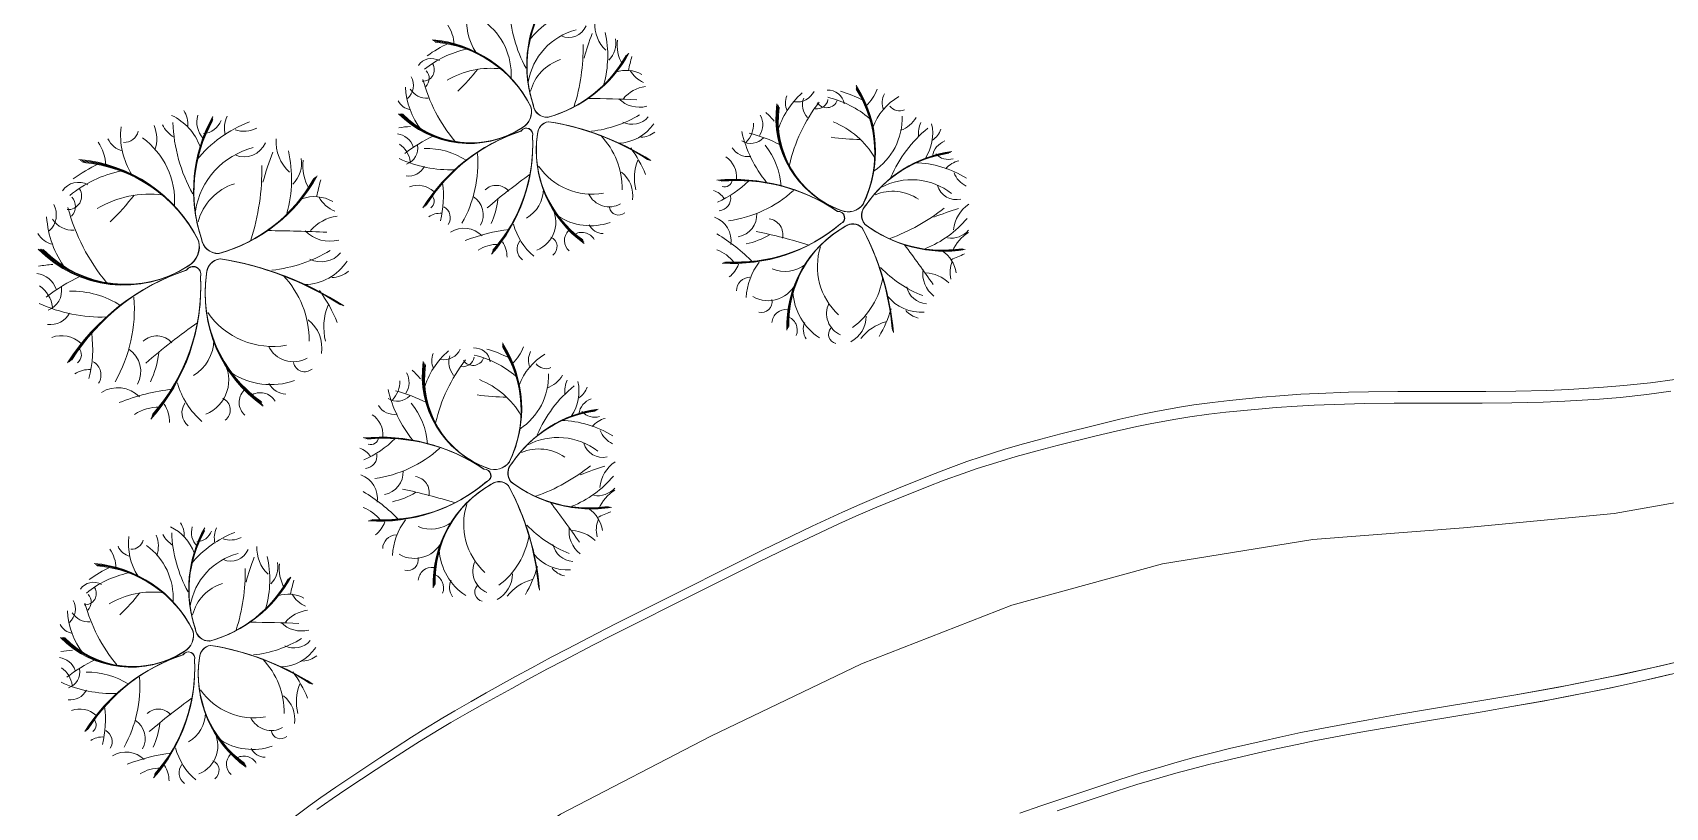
# Model space of a CAD drawing. Header units: metres. Extents: x -1097 to 1588, y -673 to 884.
# Drawn here: x 1085 to 1150, y 592.8 to 623.7 of the extents above; entities that cross this region are included whole.
import ezdxf

# ---------------------------------------------------------------- set-up
doc = ezdxf.new("R2010")
doc.units = ezdxf.units.M
for name, color, linetype, lineweight, plot in [('CRECIDA_Q2', 150, 'Continuous', 0, False), ('TERRENO', 188, 'Continuous', 0, False), ('TEXTO', 7, 'Continuous', 0, False), ('VEGETACION', 85, 'Continuous', 0, False), ('VISTA LEJOS', 7, 'Continuous', 0, False)]:
    doc.layers.add(name, color=color, linetype=linetype, lineweight=lineweight, plot=plot)

msp = doc.modelspace()

# ---------------------------------------------------------------- linework, layer by layer
at = {"layer": 'CRECIDA_Q2'}
msp.add_lwpolyline([(1082, 557.604), (1088, 567.476), (1094, 574.509), (1100, 588.346), (1106, 592.547), (1112, 595.648), (1118, 598.535), (1124, 600.874), (1130, 602.531), (1136, 603.491), (1142, 603.964), (1148, 604.531), (1154, 605.6), (1160, 607.052), (1166, 608.657), (1172, 610.377), (1178, 612.228), (1184, 614.133), (1190, 616.092), (1196, 618.078), (1202, 619.078), (1208, 620.077), (1214, 621.079)], dxfattribs=at)
at = {"layer": 'TERRENO'}
msp.add_lwpolyline([(1096.296, 592.73), (1096.901, 593.148), (1097.491, 593.546), (1098.658, 594.324), (1099.262, 594.722), (1099.91, 595.14), (1100.386, 595.437), (1101.163, 595.913), (1101.638, 596.196), (1102.286, 596.57), (1102.891, 596.911), (1104.058, 597.559), (1104.706, 597.914), (1105.483, 598.332), (1106.131, 598.673), (1107.298, 599.278), (1108.075, 599.676), (1109.242, 600.266), (1110.408, 600.852), (1112.741, 602.018), (1113.912, 602.599), (1115.093, 603.175), (1115.89, 603.554), (1117.099, 604.116), (1117.781, 604.423), (1118.616, 604.783), (1119.327, 605.076), (1120.623, 605.594), (1121.304, 605.858), (1122.053, 606.132), (1122.62, 606.324), (1123.57, 606.626), (1124.165, 606.804), (1125, 607.034), (1125.797, 607.241), (1127.352, 607.63), (1128.149, 607.822), (1128.984, 608.009), (1129.58, 608.129), (1130.53, 608.302), (1131.096, 608.393), (1131.845, 608.494), (1132.527, 608.571), (1133.823, 608.7), (1134.533, 608.763), (1135.369, 608.82), (1136.05, 608.854), (1137.26, 608.897), (1138.057, 608.916), (1139.237, 608.931), (1140.409, 608.935), (1142.741, 608.935), (1143.932, 608.945), (1145.17, 608.974), (1146.044, 609.012), (1147.426, 609.099), (1148.242, 609.166), (1149.308, 609.281), (1150.268, 609.406)], dxfattribs=at)
at = {"layer": 'TEXTO', "color": 141}
msp.add_lwpolyline([(1152.082, 598.551), (1149.663, 597.975), (1147.887, 597.583), (1145.583, 597.127), (1143.932, 596.833), (1142.741, 596.629), (1140.409, 596.241), (1139.237, 596.042), (1138.057, 595.836), (1137.26, 595.69), (1136.05, 595.46), (1135.369, 595.324), (1134.533, 595.146), (1133.823, 594.986), (1132.527, 594.684), (1131.845, 594.519), (1131.096, 594.327), (1130.53, 594.172), (1129.58, 593.898), (1128.984, 593.719), (1128.149, 593.455), (1127.352, 593.194), (1125.797, 592.676)], dxfattribs=at)
at = {"layer": 'VEGETACION'}
for centre, radius, start, end in [((1109.639, 622.418), 4.98, 150.73311, -161.41674), ((1104.734, 624.233), 2.478, 173.7036, -148.3047), ((1109.148, 624.822), 5.171, -178.1326, -150.76857), ((1109.593, 622.396), 4.93, 150.73311, -161.41674), ((1109.547, 622.373), 4.88, 150.73311, -161.41674), ((1109.5, 622.351), 4.83, 150.73311, -161.41674), ((1107.965, 620.809), 4.128, 110.7626, 140.84876), ((1100.226, 623.156), 1.544, 3.18972, 33.36372), ((1101.448, 622.058), 2.589, -3.53939, 53.77897), ((1107.264, 621.326), 2.577, 104.3022, 170.90645), ((1106.326, 624.282), 0.762, -113.01602, -23.05877), ((1118.417, 619.496), 11.909, 159.4444, 164.44798), ((1108.773, 624.03), 1.399, 176.66021, -133.08715), ((1103.656, 622.792), 4.231, -15.51345, 12.5466), ((1103.062, 619.204), 3.928, 101.82288, 129.17644), ((1103.888, 618.399), 5.429, 115.83998, 126.04734), ((1100.483, 618.604), 4.844, 26.48796, 85.26143), ((1100.528, 618.62), 4.795, 26.48796, 85.26143), ((1100.574, 618.636), 4.747, 26.48796, 85.26143), ((1100.619, 618.651), 4.698, 26.48796, 85.26143), ((1104.109, 625.376), 5.228, -74.6311, -28.75793), ((1104.1, 625.428), 5.281, -74.6311, -28.75793), ((1099.073, 623.124), 7.836, -17.46106, 0.7999), ((1107.279, 623.292), 0.937, -45.97043, 10.82679), ((1109.777, 623.227), 1.516, 172.95216, -149.54206), ((1100.867, 622.039), 0.64, 60.48956, 145.85419), ((1100.521, 622.23), 0.453, -93.33701, 31.2781), ((1103.215, 618.908), 3.382, 82.68248, 120.78713), ((1095.342, 628.04), 9.361, -45.38062, -38.1227), ((1106.557, 620.912), 1.809, 107.81898, 165.05072), ((1104.127, 625.271), 5.122, -74.6311, -28.75793), ((1104.118, 625.323), 5.175, -74.6311, -28.75793), ((1108.635, 620.957), 1.25, 60.47929, 109.63062), ((1117.429, 620.338), 8.915, 164.22987, 167.915), ((1099.414, 621.611), 0.725, -47.07267, 28.04072), ((1106.795, 623.52), 6.494, -165.07502, -140.40397), ((1100.305, 621.887), 0.464, -44.35928, 41.39243), ((1109.611, 620.109), 1.474, 98.74651, 138.35503), ((1109.73, 622.724), 1.079, -151.08004, -112.5106), ((1113.715, 618.993), 4.844, -26.02258, 32.7509), ((1113.755, 618.966), 4.795, -26.02258, 32.7509), ((1100.152, 621.332), 0.707, -150.91313, -100.79183), ((1102.992, 621.73), 3.177, -176.55209, -143.32478), ((1100.672, 621.877), 0.776, -147.62855, -86.12687), ((1106.717, 570.194), 50.894, 87.37064, 89.56824), ((1109.147, 621.872), 1.136, -135.59869, -75.04524), ((1117.722, 618.905), 3.177, 130.93738, 164.16468), ((1115.678, 620.915), 0.707, 156.57633, -153.30237), ((1121.457, 616.976), 6.494, 142.41444, 167.08549), ((1115.45, 621.671), 0.725, -99.58321, -24.46981), ((1116.427, 620.835), 0.776, 159.86091, -138.63741), ((1116.212, 621.132), 0.464, -96.86982, -11.11811), ((1116.615, 621.17), 0.453, -145.84754, -21.23243), ((1116.674, 620.778), 0.64, 7.97902, 93.34365), ((1115.76, 617.311), 3.928, 49.31234, 76.6659), ((1115.625, 616.166), 5.429, 63.32945, 73.5368), ((1113.795, 618.94), 4.747, -26.02258, 32.7509), ((1113.835, 618.913), 4.698, -26.02258, 32.7509), ((1117.17, 621.967), 1.544, -49.32082, -19.14681), ((1120.768, 619.045), 2.478, 121.19306, 159.18477), ((1119.519, 620.931), 0.693, 150.66785, -155.29869), ((1089.583, 618.437), 2.176, 19.37992, 65.0277), ((1090.111, 620.042), 1.04, -4.3751, 32.8068), ((1097.403, 617.426), 6.027, 150.73311, -161.41674), ((1097.347, 617.399), 5.967, 150.73311, -161.41674), ((1097.291, 617.372), 5.906, 150.73311, -161.41674), ((1092.437, 620.138), 0.93, 162.63409, -136.29004), ((1093.815, 619.882), 1.206, 155.92672, -168.10886), ((1102.353, 623.199), 3.908, -135.89857, -57.11055), ((1102.379, 623.169), 3.869, -135.89857, -57.11055), ((1102.406, 623.138), 3.83, -135.89857, -57.11055), ((1102.433, 623.108), 3.791, -135.89857, -57.11055), ((1104.096, 620.564), 0.75, -59.63164, 15.52669), ((1104.105, 620.56), 0.742, -59.63164, 15.52669), ((1104.115, 620.556), 0.735, -59.63164, 15.52669), ((1104.124, 620.552), 0.727, -59.63164, 15.52669), ((1105.477, 620.899), 0.563, -173.07958, -87.77066), ((1105.473, 620.892), 0.557, -173.07958, -87.77066), ((1105.468, 620.884), 0.551, -173.07958, -87.77066), ((1105.464, 620.877), 0.546, -173.07958, -87.77066), ((1106.731, 624.442), 4.686, -83.77089, -58.78549), ((1108.855, 620.922), 0.864, -115.4216, -41.36819), ((1113.301, 620.037), 0.769, -33.61644, 30.14982), ((1110.76, 616.889), 5.002, 41.23654, 46.66799), ((1118.498, 620.305), 3.908, 171.59089, -109.62109), ((1118.491, 620.266), 3.869, 171.59089, -109.62109), ((1118.483, 620.226), 3.83, 171.59089, -109.62109), ((1118.475, 620.187), 3.791, 171.59089, -109.62109), ((1117.042, 620.328), 2.589, -56.04993, 1.26843), ((1119.518, 621.067), 0.479, -144.07782, -65.76845), ((1119.194, 620.898), 1.142, -71.22381, -29.75584), ((1091.467, 619.622), 3, 173.7036, -148.3047), ((1088.605, 619.911), 0.58, -91.56728, -13.25791), ((1088.529, 619.476), 1.382, -18.71327, 22.75469), ((1091.328, 620.676), 1.353, -152.03002, -122.6218), ((1096.809, 620.336), 6.258, -178.1326, -150.76857), ((1097.236, 617.345), 5.846, 150.73311, -161.41674), ((1095.377, 615.479), 4.996, 110.7626, 140.84876), ((1091.711, 620.493), 0.81, -85.90734, -20.27661), ((1093.374, 620.906), 1.128, -107.81362, -62.31121), ((1099.402, 618.911), 0.769, 18.89409, 82.66036), ((1100.354, 614.979), 5.002, 93.74707, 99.17852), ((1106.717, 612.809), 7.338, 108.22782, 147.74131), ((1106.7, 612.882), 7.265, 108.22782, 147.74131), ((1106.683, 612.956), 7.191, 108.22782, 147.74131), ((1106.666, 613.03), 7.118, 108.22782, 147.74131), ((1104.639, 619.641), 0.257, -16.30228, 147.70988), ((1104.643, 619.647), 0.255, -16.30228, 147.70988), ((1104.647, 619.652), 0.252, -16.30228, 147.70988), ((1104.651, 619.657), 0.249, -16.30228, 147.70988), ((1109.455, 619.044), 4.415, 171.91302, -125.47822), ((1109.501, 619.033), 4.461, 171.91302, -125.47822), ((1109.547, 619.021), 4.506, 171.91302, -125.47822), ((1109.592, 619.009), 4.552, 171.91302, -125.47822), ((1105.597, 619.652), 0.513, 97.65772, 178.47229), ((1105.603, 619.646), 0.518, 97.65772, 178.47229), ((1105.609, 619.641), 0.523, 97.65772, 178.47229), ((1105.614, 619.636), 0.529, 97.65772, 178.47229), ((1103.895, 609.953), 10.337, 57.36511, 80.90644), ((1103.883, 609.847), 10.444, 57.36511, 80.90644), ((1103.871, 609.742), 10.55, 57.36511, 80.90644), ((1103.86, 609.637), 10.657, 57.36511, 80.90644), ((1105.389, 617.481), 3.076, -0.73013, 43.8737), ((1108.277, 621.034), 1.729, -88.75849, -33.48916), ((1109.186, 620.43), 0.893, -88.41127, -50.01718), ((1118.084, 620.883), 4.982, -167.03702, -140.84534), ((1112.664, 620.065), 1.034, -44.46628, 2.22772), ((1111.997, 613.829), 6.075, 62.85695, 75.40281), ((1115.618, 617.01), 3.382, 30.17194, 68.27659), ((1123.922, 615.902), 5.171, 129.35687, 156.72089), ((1121.389, 619.666), 1.118, 155.45944, -175.13234), ((1119.043, 619.685), 1.798, -33.13061, 12.51716), ((1120.361, 620.145), 0.859, -56.88564, -19.70373), ((1086.011, 618.319), 1.869, 3.18972, 33.36372), ((1088.736, 619.812), 0.839, -156.82162, -102.78815), ((1087.49, 616.99), 3.133, -3.53939, 53.77897), ((1094.529, 616.104), 3.119, 104.3022, 170.90645), ((1093.394, 619.682), 0.922, -113.01602, -23.05877), ((1096.356, 619.377), 1.693, 176.66021, -133.08715), ((1090.163, 617.879), 5.12, -15.51345, 12.5466), ((1098.992, 618.423), 1.034, 8.04425, 54.73826), ((1103.535, 614.098), 6.075, 115.36749, 127.91335), ((1099.631, 619.11), 0.683, -69.96954, 9.60955), ((1100.646, 616.131), 2.961, 56.83519, 91.41252), ((1098.327, 619.214), 6.568, -41.36733, 3.0982), ((1098.394, 619.224), 6.503, -41.36733, 3.0982), ((1098.461, 619.233), 6.437, -41.36733, 3.0982), ((1098.528, 619.243), 6.371, -41.36733, 3.0982), ((1104.823, 616.194), 4.936, 22.17273, 36.25265), ((1113.473, 619.493), 0.727, -149.3088, -80.79583), ((1113.597, 619.977), 0.683, -122.48007, -42.90099), ((1111.852, 617.358), 2.961, 4.32466, 38.90198), ((1118.073, 628.814), 9.361, -97.89116, -90.63324), ((1122.313, 614.049), 4.98, 98.22258, 146.07272), ((1121.593, 618.669), 0.769, 110.12355, 171.19942), ((1090.444, 612.562), 6.571, 115.83998, 126.04734), ((1086.322, 612.811), 5.862, 26.48796, 85.26143), ((1086.377, 612.83), 5.803, 26.48796, 85.26143), ((1086.432, 612.849), 5.745, 26.48796, 85.26143), ((1086.487, 612.868), 5.686, 26.48796, 85.26143), ((1084.616, 618.281), 9.484, -17.46106, 0.7999), ((1108.027, 613.889), 14.413, 159.4444, 164.44798), ((1094.548, 618.484), 1.134, -45.97043, 10.82679), ((1097.571, 618.405), 1.835, 172.95216, -149.54206), ((1101.642, 623.221), 4.982, -114.52649, -88.3348), ((1099.939, 618.717), 0.727, -96.79827, -28.28529), ((1097.86, 618.501), 4.849, -29.57381, 4.63339), ((1107.263, 619.873), 2.603, -145.13952, -79.90939), ((1110.889, 617.91), 1.939, 158.23174, -165.94746), ((1112.078, 617.956), 0.949, -4.84623, 57.1662), ((1122.176, 614.118), 4.83, 98.22258, 146.07272), ((1122.222, 614.095), 4.88, 98.22258, 146.07272), ((1122.268, 614.072), 4.93, 98.22258, 146.07272), ((1120.018, 614.398), 4.128, 58.25206, 88.33822), ((1121.462, 619.323), 0.669, -138.41787, -72.78714), ((1122.119, 617.636), 0.996, 103.41619, 139.38061), ((1086.787, 616.967), 0.775, 60.48956, 145.85419), ((1089.444, 613.536), 4.754, 101.82288, 129.17644), ((1093.673, 615.604), 2.189, 107.81898, 165.05072), ((1090.733, 620.879), 6.199, -74.6311, -28.75793), ((1090.722, 620.943), 6.263, -74.6311, -28.75793), ((1090.71, 621.006), 6.327, -74.6311, -28.75793), ((1090.699, 621.07), 6.391, -74.6311, -28.75793), ((1106.831, 614.909), 10.79, 164.22987, 167.915), ((1097.404, 617.188), 3.935, -14.40926, 7.68701), ((1118.476, 598.813), 23.615, 125.39643, 130.68296), ((1107.711, 617.216), 1.176, -8.55486, 52.12792), ((1112.911, 610.519), 7.338, 55.71729, 95.23077), ((1110.717, 620.574), 3.935, -66.9198, -44.82353), ((1112.959, 610.577), 7.265, 55.71729, 95.23077), ((1113.007, 610.635), 7.191, 55.71729, 95.23077), ((1113.055, 610.694), 7.118, 55.71729, 95.23077), ((1112.534, 617.884), 0.323, -106.48937, -7.26397), ((1120.001, 615.268), 2.577, 51.79167, 118.39591), ((1122.568, 618.44), 0.932, -160.32416, -114.82174), ((1086.368, 617.199), 0.548, -93.33701, 31.2781), ((1086.107, 616.784), 0.561, -44.35928, 41.39243), ((1089.629, 613.178), 4.093, 82.68248, 120.78713), ((1080.101, 624.23), 11.329, -45.38062, -38.1227), ((1096.188, 615.658), 1.513, 60.47929, 109.63062), ((1097.513, 617.796), 1.306, -151.08004, -112.5106), ((1100.309, 616.675), 0.949, 47.66431, 109.67674), ((1100.644, 616.992), 0.323, -53.97883, 45.24656), ((1102.038, 616.444), 0.883, -28.0192, 56.4509), ((1103.447, 616.977), 0.645, 40.13622, 133.63443), ((1100.409, 617.424), 3.124, -25.03593, -6.74346), ((1103.962, 617.49), 1.364, -59.56021, -0.29488), ((1107.951, 617.687), 0.921, -153.69784, -60.84301), ((1111.841, 616.637), 0.824, 33.24187, 71.56934), ((1112.286, 617.112), 0.504, -84.71947, 8.1301), ((1112.037, 621.011), 4.849, -82.08435, -47.87715), ((1119.243, 615.578), 1.809, 55.30844, 112.54018), ((1121.776, 617.812), 0.762, -165.52655, -75.56931), ((1089.359, 616.594), 3.845, -176.55209, -143.32478), ((1085.028, 616.45), 0.878, -47.07267, 28.04072), ((1093.962, 618.76), 7.859, -165.07502, -140.40397), ((1097.369, 614.632), 1.784, 98.74651, 138.35503), ((1101.211, 615.684), 0.824, 85.75241, 124.07988), ((1101.106, 616.326), 0.504, -32.20893, 60.64064), ((1104.607, 616.158), 1.211, -67.76377, 32.35032), ((1107.207, 618.372), 2.362, -123.83206, -70.74145), ((1108.321, 616.813), 0.376, -168.86426, -49.80253), ((1111.795, 615.408), 1.01, -8.12622, 69.47927), ((1112.947, 616.444), 0.883, -80.52974, 3.94037), ((1117.067, 616.326), 0.257, -68.81282, 95.19934), ((1117.074, 616.326), 0.255, -68.81282, 95.19934), ((1117.081, 616.326), 0.252, -68.81282, 95.19934), ((1117.087, 616.327), 0.249, -68.81282, 95.19934), ((1117.469, 617.319), 0.75, -112.14217, -36.98385), ((1117.471, 617.309), 0.742, -112.14217, -36.98385), ((1117.474, 617.299), 0.735, -112.14217, -36.98385), ((1117.476, 617.289), 0.727, -112.14217, -36.98385), ((1118.55, 616.424), 0.546, 134.40988, -140.2812), ((1118.558, 616.425), 0.551, 134.40988, -140.2812), ((1118.567, 616.426), 0.557, 134.40988, -140.2812), ((1118.575, 616.426), 0.563, 134.40988, -140.2812), ((1116.443, 622.862), 7.836, -69.9716, -51.71064), ((1125.337, 605.305), 11.909, 106.93386, 111.93744), ((1123.066, 615.717), 1.399, 124.14967, 174.40232), ((1086.55, 616.772), 0.939, -147.62855, -86.12687), ((1093.867, 554.222), 61.595, 87.37064, 89.56824), ((1096.808, 616.765), 1.374, -135.59869, -75.04524), ((1102.159, 614.899), 1.01, 44.38432, 121.98981), ((1104.774, 608.973), 6.938, 96.61603, 111.70482), ((1106.674, 616.79), 2.646, -164.20761, -131.08209), ((1106.719, 615.426), 0.557, 135.53373, -131.49231), ((1106.856, 615.17), 0.575, 30.68693, 123.35956), ((1107.737, 616.372), 0.676, -151.58373, -92.97242), ((1112.887, 621.074), 6.568, -93.87787, -49.41234), ((1112.935, 621.027), 6.503, -93.87787, -49.41234), ((1112.984, 620.98), 6.437, -93.87787, -49.41234), ((1113.032, 620.933), 6.371, -93.87787, -49.41234), ((1108.962, 592.67), 23.615, 72.88589, 78.17242), ((1114.227, 615.65), 0.645, -12.37432, 81.12389), ((1119.58, 612.011), 4.552, 119.40248, -177.98876), ((1119.562, 612.054), 4.506, 119.40248, -177.98876), ((1119.543, 612.098), 4.461, 119.40248, -177.98876), ((1119.525, 612.141), 4.415, 119.40248, -177.98876), ((1117.656, 615.549), 0.529, 45.14718, 125.96175), ((1117.657, 615.557), 0.523, 45.14718, 125.96175), ((1117.658, 615.565), 0.518, 45.14718, 125.96175), ((1117.658, 615.573), 0.513, 45.14718, 125.96175), ((1108.927, 611.02), 10.337, 4.85458, 28.3959), ((1108.836, 610.965), 10.444, 4.85458, 28.3959), ((1108.745, 610.91), 10.55, 4.85458, 28.3959), ((1108.654, 610.855), 10.657, 4.85458, 28.3959), ((1121.223, 620.158), 5.122, -127.14164, -81.26847), ((1121.259, 620.198), 5.175, -127.14164, -81.26847), ((1121.295, 620.237), 5.228, -127.14164, -81.26847), ((1121.331, 620.276), 5.281, -127.14164, -81.26847), ((1118.969, 619.023), 4.231, -68.02399, -39.96393), ((1121.571, 616.453), 0.937, -98.48097, -41.68375), ((1123.039, 614.431), 1.516, 120.44163, 157.9474), ((1085.922, 616.112), 0.855, -150.91313, -100.79183), ((1088.585, 618.371), 4.73, -135.89857, -57.11055), ((1088.617, 618.335), 4.683, -135.89857, -57.11055), ((1088.65, 618.298), 4.635, -135.89857, -57.11055), ((1088.682, 618.262), 4.588, -135.89857, -57.11055), ((1090.695, 615.182), 0.907, -59.63164, 15.52669), ((1090.706, 615.178), 0.898, -59.63164, 15.52669), ((1090.717, 615.173), 0.889, -59.63164, 15.52669), ((1090.729, 615.168), 0.88, -59.63164, 15.52669), ((1092.366, 615.588), 0.681, -173.07958, -87.77066), ((1092.361, 615.579), 0.674, -173.07958, -87.77066), ((1092.356, 615.57), 0.667, -173.07958, -87.77066), ((1092.35, 615.562), 0.66, -173.07958, -87.77066), ((1103.503, 613.833), 1.434, 88.55271, 123.21343), ((1102.793, 614.766), 1.079, -0.16462, 33.77667), ((1104.82, 615.086), 0.546, 143.27716, -127.66104), ((1105.445, 615.175), 0.424, -52.56574, 65.23488), ((1108.685, 609.727), 6.938, 44.1055, 59.19428), ((1112.733, 618.333), 3.124, -77.54647, -59.254), ((1118.848, 614.385), 2.603, 162.34994, -132.41992), ((1079.097, 584.583), 50.894, 34.8601, 37.05771), ((1086.166, 608.423), 6.054, 93.74707, 99.17852), ((1092.511, 614.079), 0.621, 97.65772, 178.47229), ((1092.518, 614.072), 0.627, 97.65772, 178.47229), ((1092.525, 614.065), 0.634, 97.65772, 178.47229), ((1092.533, 614.059), 0.64, 97.65772, 178.47229), ((1090.451, 602.34), 12.511, 57.36511, 80.90644), ((1090.437, 602.213), 12.64, 57.36511, 80.90644), ((1090.423, 602.085), 12.769, 57.36511, 80.90644), ((1090.409, 601.958), 12.898, 57.36511, 80.90644), ((1093.884, 619.875), 5.671, -83.77089, -58.78549), ((1095.755, 615.752), 2.092, -88.75849, -33.48916), ((1096.455, 615.616), 1.045, -115.4216, -41.36819), ((1111.767, 613.693), 1.434, 36.04217, 70.70289), ((1112.076, 614.824), 1.079, -52.67516, -18.73386), ((1116.044, 612.976), 2.646, 143.28185, 176.40738), ((1114.949, 615.554), 1.364, -112.07075, -52.80541), ((1120.543, 613.956), 1.25, 7.96875, 57.12008), ((1122.611, 614.163), 1.079, 156.40942, -165.02113), ((1125.404, 606.602), 8.915, 111.71933, 115.40446), ((1085.014, 613.182), 0.931, 18.89409, 82.66036), ((1090.015, 607.357), 7.353, 115.36749, 127.91335), ((1093.867, 605.797), 8.881, 108.22782, 147.74131), ((1093.847, 605.886), 8.792, 108.22782, 147.74131), ((1093.826, 605.975), 8.703, 108.22782, 147.74131), ((1093.806, 606.064), 8.615, 108.22782, 147.74131), ((1083.713, 613.549), 7.95, -41.36733, 3.0982), ((1083.794, 613.56), 7.87, -41.36733, 3.0982), ((1083.875, 613.572), 7.791, -41.36733, 3.0982), ((1083.956, 613.584), 7.711, -41.36733, 3.0982), ((1091.352, 614.066), 0.311, -16.30228, 147.70988), ((1091.357, 614.072), 0.308, -16.30228, 147.70988), ((1091.362, 614.079), 0.305, -16.30228, 147.70988), ((1091.366, 614.085), 0.302, -16.30228, 147.70988), ((1097.181, 613.343), 5.344, 171.91302, -125.47822), ((1097.236, 613.329), 5.399, 171.91302, -125.47822), ((1097.292, 613.315), 5.454, 171.91302, -125.47822), ((1097.347, 613.301), 5.509, 171.91302, -125.47822), ((1092.259, 611.451), 3.722, -0.73013, 43.8737), ((1096.855, 615.021), 1.081, -88.41127, -50.01718), ((1113.563, 613.41), 0.546, 90.76662, 179.82842), ((1114.284, 614.231), 1.211, -120.2743, -20.16022), ((1115.809, 614.416), 3.076, -53.24066, -8.63683), ((1122.149, 617.588), 4.686, -136.28142, -111.29603), ((1121.581, 614.107), 1.136, 171.89077, -127.55578), ((1120.464, 612.666), 1.474, 46.23597, 85.84449), ((1084.518, 612.591), 1.251, 8.04425, 54.73826), ((1085.291, 613.423), 0.827, -69.96954, 9.60955), ((1086.519, 609.818), 3.584, 56.83519, 91.41252), ((1083.148, 612.686), 5.869, -29.57381, 4.63339), ((1091.575, 609.894), 5.974, 22.17273, 36.25265), ((1117.623, 613.516), 2.362, -176.34259, -123.25198), ((1120.387, 614.287), 1.729, -141.26902, -85.9997), ((1120.65, 613.76), 0.864, -167.93214, -93.87872), ((1087.725, 618.398), 6.03, -114.52649, -88.3348), ((1085.663, 612.947), 0.88, -96.79827, -28.28529), ((1094.528, 614.346), 3.15, -145.13952, -79.90939), ((1098.916, 611.971), 2.347, 158.23174, -165.94746), ((1114.014, 612.969), 0.424, -105.07628, 12.72434), ((1114.988, 612.11), 0.557, 83.02319, 175.99715), ((1117.532, 612.508), 0.921, 153.79162, -113.35355), ((1114.444, 614.082), 4.936, -30.33781, -16.25788), ((1120.46, 613.199), 0.893, -140.92181, -102.52772), ((1108.099, 588.858), 28.581, 125.39643, 130.68296), ((1095.07, 611.13), 1.423, -8.55486, 52.12792), ((1114.869, 611.846), 0.575, -21.82361, 70.84902), ((1116.358, 611.878), 0.676, 155.90574, -145.48296), ((1117.064, 611.683), 0.376, 138.6252, -102.31307), ((1117.012, 612.412), 1.176, -61.06539, -0.38262), ((1119.498, 610.313), 1.939, 105.7212, 141.54201), ((1086.112, 610.475), 1.149, 47.66431, 109.67674), ((1082.596, 611.097), 4.762, -14.40926, 7.68701), ((1089.909, 610.841), 0.78, 40.13622, 133.63443), ((1090.533, 611.463), 1.651, -59.56021, -0.29488), ((1095.361, 611.701), 1.115, -153.69784, -60.84301), ((1099.735, 608.634), 4.698, -26.02258, 32.7509), ((1099.654, 608.687), 4.795, -26.02258, 32.7509), ((1099.695, 608.66), 4.747, -26.02258, 32.7509), ((1099.614, 608.713), 4.844, -26.02258, 32.7509), ((1103.069, 611.687), 1.544, -49.32082, -19.14681), ((1086.516, 610.86), 0.39, -53.97883, 45.24656), ((1087.076, 610.054), 0.61, -32.20893, 60.64064), ((1088.204, 610.196), 1.069, -28.0192, 56.4509), ((1086.232, 611.382), 3.781, -25.03593, -6.74346), ((1091.313, 609.85), 1.466, -67.76377, 32.35032), ((1095.808, 610.643), 0.456, -168.86426, -49.80253), ((1104.398, 610.026), 3.908, 171.59089, -109.62109), ((1104.39, 609.986), 3.869, 171.59089, -109.62109), ((1104.383, 609.947), 3.83, 171.59089, -109.62109), ((1103.622, 608.625), 3.177, 130.93738, 164.16468), ((1101.577, 610.636), 0.707, 156.57633, -153.30237), ((1107.357, 606.696), 6.494, 142.41444, 167.08549), ((1101.35, 611.392), 0.725, -99.58321, -24.46981), ((1102.326, 610.556), 0.776, 159.86091, -138.63741), ((1102.111, 610.852), 0.464, -96.86982, -11.11811), ((1102.514, 610.89), 0.453, -145.84754, -21.23243), ((1102.573, 610.498), 0.64, 7.97902, 93.34365), ((1101.66, 607.031), 3.928, 49.31234, 76.6659), ((1101.524, 605.886), 5.429, 63.32945, 73.5368), ((1106.667, 608.766), 2.478, 121.19306, 159.18477), ((1105.418, 610.651), 0.693, 150.66785, -155.29869), ((1105.417, 610.787), 0.479, -144.07782, -65.76845), ((1087.204, 609.276), 0.997, 85.75241, 124.07988), ((1094.46, 612.53), 2.858, -123.83206, -70.74145), ((1099.2, 609.757), 0.769, -33.61644, 30.14982), ((1096.66, 606.609), 5.002, 41.23654, 46.66799), ((1104.375, 609.907), 3.791, 171.59089, -109.62109), ((1101.518, 606.73), 3.382, 30.17194, 68.27659), ((1102.942, 610.049), 2.589, -56.04993, 1.26843), ((1105.094, 610.618), 1.142, -71.22381, -29.75584), ((1107.288, 609.387), 1.118, 155.45944, -175.13234), ((1088.35, 608.327), 1.222, 44.38432, 121.98981), ((1091.515, 601.155), 8.396, 96.61603, 111.70482), ((1093.815, 610.615), 3.202, -164.20761, -131.08209), ((1093.869, 608.964), 0.675, 135.53373, -131.49231), ((1094.035, 608.655), 0.696, 30.68693, 123.35956), ((1095.102, 610.109), 0.818, -151.58373, -92.97242), ((1103.983, 610.603), 4.982, -167.03702, -140.84534), ((1099.497, 609.697), 0.683, -122.48007, -42.90099), ((1098.563, 609.786), 1.034, -44.46628, 2.22772), ((1097.896, 603.549), 6.075, 62.85695, 75.40281), ((1103.972, 618.535), 9.361, -97.89116, -90.63324), ((1109.822, 605.622), 5.171, 129.35687, 156.72089), ((1104.943, 609.405), 1.798, -33.13061, 12.51716), ((1106.261, 609.865), 0.859, -56.88564, -19.70373), ((1089.977, 607.036), 1.735, 88.55271, 123.21343), ((1089.118, 608.166), 1.306, -0.16462, 33.77667), ((1091.571, 608.552), 0.66, 143.27716, -127.66104), ((1092.327, 608.661), 0.513, -52.56574, 65.23488), ((1099.372, 609.213), 0.727, -149.3088, -80.79583), ((1097.751, 607.079), 2.961, 4.32466, 38.90198), ((1108.075, 603.838), 4.83, 98.22258, 146.07272), ((1108.121, 603.815), 4.88, 98.22258, 146.07272), ((1108.167, 603.792), 4.93, 98.22258, 146.07272), ((1108.213, 603.769), 4.98, 98.22258, 146.07272), ((1107.493, 608.389), 0.769, 110.12355, 171.19942), ((1107.361, 609.043), 0.669, -138.41787, -72.78714), ((1097.978, 607.676), 0.949, -4.84623, 57.1662), ((1105.917, 604.119), 4.128, 58.25206, 88.33822), ((1108.018, 607.357), 0.996, 103.41619, 139.38061), ((1098.81, 600.239), 7.338, 55.71729, 95.23077), ((1096.617, 610.294), 3.935, -66.9198, -44.82353), ((1098.858, 600.298), 7.265, 55.71729, 95.23077), ((1098.906, 600.356), 7.191, 55.71729, 95.23077), ((1098.955, 600.414), 7.118, 55.71729, 95.23077), ((1098.433, 607.605), 0.323, -106.48937, -7.26397), ((1105.901, 604.989), 2.577, 51.79167, 118.39591), ((1107.676, 607.533), 0.762, -165.52655, -75.56931), ((1108.468, 608.161), 0.932, -160.32416, -114.82174), ((1097.74, 606.358), 0.824, 33.24187, 71.56934), ((1098.186, 606.832), 0.504, -84.71947, 8.1301), ((1097.936, 610.731), 4.849, -82.08435, -47.87715), ((1103.368, 607.039), 0.75, -112.14217, -36.98385), ((1105.142, 605.298), 1.809, 55.30844, 112.54018), ((1108.965, 605.437), 1.399, 124.14967, 174.40232), ((1097.694, 605.129), 1.01, -8.12622, 69.47927), ((1098.846, 606.165), 0.883, -80.52974, 3.94037), ((1100.127, 605.371), 0.645, -12.37432, 81.12389), ((1102.967, 606.046), 0.257, -68.81282, 95.19934), ((1102.973, 606.047), 0.255, -68.81282, 95.19934), ((1102.98, 606.047), 0.252, -68.81282, 95.19934), ((1102.987, 606.047), 0.249, -68.81282, 95.19934), ((1103.371, 607.029), 0.742, -112.14217, -36.98385), ((1103.373, 607.02), 0.735, -112.14217, -36.98385), ((1103.376, 607.01), 0.727, -112.14217, -36.98385), ((1104.449, 606.144), 0.546, 134.40988, -140.2812), ((1104.458, 606.145), 0.551, 134.40988, -140.2812), ((1104.466, 606.146), 0.557, 134.40988, -140.2812), ((1104.475, 606.147), 0.563, 134.40988, -140.2812), ((1102.343, 612.582), 7.836, -69.9716, -51.71064), ((1104.869, 608.744), 4.231, -68.02399, -39.96393), ((1111.236, 595.026), 11.909, 106.93386, 111.93744), ((1094.584, 599.447), 6.938, 44.1055, 59.19428), ((1098.786, 610.795), 6.568, -93.87787, -49.41234), ((1098.835, 610.748), 6.503, -93.87787, -49.41234), ((1098.883, 610.7), 6.437, -93.87787, -49.41234), ((1098.931, 610.653), 6.371, -93.87787, -49.41234), ((1098.632, 608.054), 3.124, -77.54647, -59.254), ((1094.862, 582.391), 23.615, 72.88589, 78.17242), ((1105.48, 601.732), 4.552, 119.40248, -177.98876), ((1105.461, 601.775), 4.506, 119.40248, -177.98876), ((1105.443, 601.818), 4.461, 119.40248, -177.98876), ((1105.424, 601.862), 4.415, 119.40248, -177.98876), ((1103.556, 605.269), 0.529, 45.14718, 125.96175), ((1103.556, 605.277), 0.523, 45.14718, 125.96175), ((1103.557, 605.285), 0.518, 45.14718, 125.96175), ((1103.558, 605.293), 0.513, 45.14718, 125.96175), ((1094.826, 600.741), 10.337, 4.85458, 28.3959), ((1094.735, 600.686), 10.444, 4.85458, 28.3959), ((1094.645, 600.631), 10.55, 4.85458, 28.3959), ((1094.554, 600.576), 10.657, 4.85458, 28.3959), ((1107.122, 609.879), 5.122, -127.14164, -81.26847), ((1107.158, 609.918), 5.175, -127.14164, -81.26847), ((1107.194, 609.957), 5.228, -127.14164, -81.26847), ((1107.23, 609.997), 5.281, -127.14164, -81.26847), ((1107.47, 606.173), 0.937, -98.48097, -41.68375), ((1108.939, 604.152), 1.516, 120.44163, 157.9474), ((1097.666, 603.413), 1.434, 36.04217, 70.70289), ((1104.748, 604.105), 2.603, 162.34994, -132.41992), ((1064.996, 574.303), 50.894, 34.8601, 37.05771), ((1106.443, 603.677), 1.25, 7.96875, 57.12008), ((1089.703, 602.365), 1.798, 19.37992, 65.0277), ((1090.14, 603.691), 0.859, -4.3751, 32.8068), ((1092.061, 603.77), 0.769, 162.63409, -136.29004), ((1097.975, 604.545), 1.079, -52.67516, -18.73386), ((1101.943, 602.696), 2.646, 143.28185, 176.40738), ((1100.848, 605.274), 1.364, -112.07075, -52.80541), ((1108.049, 607.308), 4.686, -136.28142, -111.29603), ((1107.48, 603.827), 1.136, 171.89077, -127.55578), ((1108.511, 603.883), 1.079, 156.40942, -165.02113), ((1111.303, 596.322), 8.915, 111.71933, 115.40446), ((1091.26, 603.344), 2.478, 173.7036, -148.3047), ((1088.895, 603.583), 0.479, -91.56728, -13.25791), ((1088.832, 603.223), 1.142, -18.71327, 22.75469), ((1091.145, 604.215), 1.118, -152.03002, -122.6218), ((1095.674, 603.934), 5.171, -178.1326, -150.76857), ((1096.165, 601.53), 4.98, 150.73311, -161.41674), ((1096.119, 601.507), 4.93, 150.73311, -161.41674), ((1096.073, 601.485), 4.88, 150.73311, -161.41674), ((1096.027, 601.463), 4.83, 150.73311, -161.41674), ((1094.491, 599.921), 4.128, 110.7626, 140.84876), ((1091.462, 604.064), 0.669, -85.90734, -20.27661), ((1093.2, 603.559), 0.996, 155.92672, -168.10886), ((1092.836, 604.405), 0.932, -107.81362, -62.31121), ((1099.462, 603.13), 0.546, 90.76662, 179.82842), ((1100.183, 603.952), 1.211, -120.2743, -20.16022), ((1101.708, 604.137), 3.076, -53.24066, -8.63683), ((1106.364, 602.386), 1.474, 46.23597, 85.84449), ((1086.752, 602.268), 1.544, 3.18972, 33.36372), ((1089.004, 603.501), 0.693, -156.82162, -102.78815), ((1087.975, 601.169), 2.589, -3.53939, 53.77897), ((1093.79, 600.437), 2.577, 104.3022, 170.90645), ((1092.852, 603.394), 0.762, -113.01602, -23.05877), ((1104.943, 598.607), 11.909, 159.4444, 164.44798), ((1095.3, 603.142), 1.399, 176.66021, -133.08715), ((1090.183, 601.904), 4.231, -15.51345, 12.5466), ((1099.913, 602.689), 0.424, -105.07628, 12.72434), ((1103.523, 603.237), 2.362, -176.34259, -123.25198), ((1106.286, 604.008), 1.729, -141.26902, -85.9997), ((1106.549, 603.481), 0.864, -167.93214, -93.87872), ((1089.588, 598.316), 3.928, 101.82288, 129.17644), ((1090.415, 597.511), 5.429, 115.83998, 126.04734), ((1087.009, 597.716), 4.844, 26.48796, 85.26143), ((1087.055, 597.732), 4.795, 26.48796, 85.26143), ((1087.1, 597.748), 4.747, 26.48796, 85.26143), ((1087.146, 597.763), 4.698, 26.48796, 85.26143), ((1085.6, 602.236), 7.836, -17.46106, 0.7999), ((1093.806, 602.404), 0.937, -45.97043, 10.82679), ((1096.304, 602.339), 1.516, 172.95216, -149.54206), ((1100.888, 601.83), 0.557, 83.02319, 175.99715), ((1100.768, 601.567), 0.575, -21.82361, 70.84902), ((1103.432, 602.229), 0.921, 153.79162, -113.35355), ((1102.912, 602.133), 1.176, -61.06539, -0.38262), ((1100.344, 603.802), 4.936, -30.33781, -16.25788), ((1106.36, 602.919), 0.893, -140.92181, -102.52772), ((1087.394, 601.15), 0.64, 60.48956, 145.85419), ((1087.047, 601.342), 0.453, -93.33701, 31.2781), ((1089.741, 598.02), 3.382, 82.68248, 120.78713), ((1093.083, 600.024), 1.809, 107.81898, 165.05072), ((1090.654, 604.383), 5.122, -74.6311, -28.75793), ((1090.644, 604.435), 5.175, -74.6311, -28.75793), ((1090.635, 604.488), 5.228, -74.6311, -28.75793), ((1090.626, 604.54), 5.281, -74.6311, -28.75793), ((1103.955, 599.45), 8.915, 164.22987, 167.915), ((1102.258, 601.598), 0.676, 155.90574, -145.48296), ((1102.964, 601.404), 0.376, 138.6252, -102.31307), ((1105.397, 600.034), 1.939, 105.7212, 141.54201), ((1085.94, 600.723), 0.725, -47.07267, 28.04072), ((1093.322, 602.632), 6.494, -165.07502, -140.40397), ((1086.832, 600.999), 0.464, -44.35928, 41.39243), ((1081.869, 607.152), 9.361, -45.38062, -38.1227), ((1095.161, 600.069), 1.25, 60.47929, 109.63062), ((1096.256, 601.835), 1.079, -151.08004, -112.5106), ((1086.678, 600.444), 0.707, -150.91313, -100.79183), ((1089.518, 600.842), 3.177, -176.55209, -143.32478), ((1087.198, 600.989), 0.776, -147.62855, -86.12687), ((1093.243, 549.306), 50.894, 87.37064, 89.56824), ((1095.674, 600.984), 1.136, -135.59869, -75.04524), ((1096.137, 599.221), 1.474, 98.74651, 138.35503), ((1088.879, 602.311), 3.908, -135.89857, -57.11055), ((1088.906, 602.281), 3.869, -135.89857, -57.11055), ((1088.932, 602.25), 3.83, -135.89857, -57.11055), ((1088.959, 602.22), 3.791, -135.89857, -57.11055), ((1090.622, 599.676), 0.75, -59.63164, 15.52669), ((1090.632, 599.672), 0.742, -59.63164, 15.52669), ((1090.641, 599.668), 0.735, -59.63164, 15.52669), ((1090.65, 599.664), 0.727, -59.63164, 15.52669), ((1092.004, 600.011), 0.563, -173.07958, -87.77066), ((1091.999, 600.003), 0.557, -173.07958, -87.77066), ((1091.994, 599.996), 0.551, -173.07958, -87.77066), ((1091.99, 599.989), 0.546, -173.07958, -87.77066), ((1093.257, 603.553), 4.686, -83.77089, -58.78549), ((1095.382, 600.034), 0.864, -115.4216, -41.36819), ((1085.929, 598.023), 0.769, 18.89409, 82.66036), ((1086.88, 594.091), 5.002, 93.74707, 99.17852), ((1093.243, 591.921), 7.338, 108.22782, 147.74131), ((1093.227, 591.994), 7.265, 108.22782, 147.74131), ((1093.21, 592.068), 7.191, 108.22782, 147.74131), ((1093.193, 592.142), 7.118, 108.22782, 147.74131), ((1091.166, 598.753), 0.257, -16.30228, 147.70988), ((1091.169, 598.759), 0.255, -16.30228, 147.70988), ((1091.173, 598.764), 0.252, -16.30228, 147.70988), ((1091.177, 598.769), 0.249, -16.30228, 147.70988), ((1095.982, 598.156), 4.415, 171.91302, -125.47822), ((1092.123, 598.764), 0.513, 97.65772, 178.47229), ((1092.129, 598.758), 0.518, 97.65772, 178.47229), ((1092.135, 598.753), 0.523, 97.65772, 178.47229), ((1092.141, 598.747), 0.529, 97.65772, 178.47229), ((1090.421, 589.065), 10.337, 57.36511, 80.90644), ((1090.409, 588.959), 10.444, 57.36511, 80.90644), ((1090.398, 588.854), 10.55, 57.36511, 80.90644), ((1090.386, 588.748), 10.657, 57.36511, 80.90644), ((1094.804, 600.146), 1.729, -88.75849, -33.48916), ((1095.712, 599.542), 0.893, -88.41127, -50.01718), ((1085.518, 597.535), 1.034, 8.04425, 54.73826), ((1090.061, 593.21), 6.075, 115.36749, 127.91335), ((1086.157, 598.222), 0.683, -69.96954, 9.60955), ((1087.172, 595.243), 2.961, 56.83519, 91.41252), ((1084.853, 598.326), 6.568, -41.36733, 3.0982), ((1084.92, 598.336), 6.503, -41.36733, 3.0982), ((1084.987, 598.345), 6.437, -41.36733, 3.0982), ((1085.054, 598.355), 6.371, -41.36733, 3.0982), ((1096.027, 598.145), 4.461, 171.91302, -125.47822), ((1096.073, 598.133), 4.506, 171.91302, -125.47822), ((1096.119, 598.121), 4.552, 171.91302, -125.47822), ((1091.915, 596.592), 3.076, -0.73013, 43.8737), ((1091.35, 595.306), 4.936, 22.17273, 36.25265), ((1088.168, 602.333), 4.982, -114.52649, -88.3348), ((1086.465, 597.829), 0.727, -96.79827, -28.28529), ((1084.387, 597.613), 4.849, -29.57381, 4.63339), ((1093.79, 598.985), 2.603, -145.13952, -79.90939), ((1097.416, 597.022), 1.939, 158.23174, -165.94746), ((1083.93, 596.3), 3.935, -14.40926, 7.68701), ((1105.003, 577.925), 23.615, 125.39643, 130.68296), ((1094.237, 596.328), 1.176, -8.55486, 52.12792), ((1086.836, 595.787), 0.949, 47.66431, 109.67674), ((1087.17, 596.104), 0.323, -53.97883, 45.24656), ((1088.564, 595.556), 0.883, -28.0192, 56.4509), ((1089.973, 596.089), 0.645, 40.13622, 133.63443), ((1090.489, 596.602), 1.364, -59.56021, -0.29488), ((1094.478, 596.799), 0.921, -153.69784, -60.84301), ((1087.738, 594.796), 0.824, 85.75241, 124.07988), ((1087.632, 595.438), 0.504, -32.20893, 60.64064), ((1086.935, 596.536), 3.124, -25.03593, -6.74346), ((1091.133, 595.27), 1.211, -67.76377, 32.35032), ((1093.733, 597.484), 2.362, -123.83206, -70.74145), ((1094.847, 595.925), 0.376, -168.86426, -49.80253), ((1088.685, 594.011), 1.01, 44.38432, 121.98981), ((1091.3, 588.085), 6.938, 96.61603, 111.70482), ((1093.201, 595.902), 2.646, -164.20761, -131.08209), ((1093.245, 594.538), 0.557, 135.53373, -131.49231), ((1094.264, 595.484), 0.676, -151.58373, -92.97242), ((1090.029, 592.945), 1.434, 88.55271, 123.21343), ((1089.319, 593.878), 1.079, -0.16462, 33.77667), ((1091.346, 594.197), 0.546, 143.27716, -127.66104), ((1091.971, 594.287), 0.424, -52.56574, 65.23488), ((1093.382, 594.282), 0.575, 30.68693, 123.35956)]:
    msp.add_arc(centre, radius, start, end, dxfattribs=at)
at = {"layer": 'VISTA LEJOS'}
for points in [[(1095.381, 592.427), (1096.029, 592.902), (1096.447, 593.2), (1097.051, 593.617), (1097.642, 594.016), (1098.808, 594.794), (1099.413, 595.192), (1100.061, 595.61), (1100.536, 595.907), (1101.314, 596.382), (1101.789, 596.666), (1102.437, 597.04), (1103.042, 597.381), (1104.208, 598.029), (1104.856, 598.384), (1105.634, 598.802), (1106.282, 599.142), (1107.448, 599.747), (1108.226, 600.146), (1109.392, 600.736), (1110.559, 601.322), (1112.892, 602.488), (1114.063, 603.069), (1115.244, 603.645), (1116.041, 604.024), (1117.25, 604.586), (1117.932, 604.893), (1118.767, 605.253), (1119.477, 605.546), (1120.773, 606.064), (1121.455, 606.328), (1122.204, 606.602), (1122.77, 606.794), (1123.721, 607.096), (1124.316, 607.274), (1125.151, 607.504), (1125.948, 607.711), (1127.503, 608.099), (1128.3, 608.291), (1129.135, 608.479), (1129.73, 608.599), (1130.681, 608.771), (1131.247, 608.863), (1131.996, 608.963), (1132.678, 609.04), (1133.974, 609.17), (1134.684, 609.232), (1135.519, 609.29), (1136.201, 609.323), (1137.411, 609.367), (1138.207, 609.386), (1139.388, 609.4), (1140.559, 609.405), (1142.892, 609.405), (1144.083, 609.415), (1145.321, 609.443), (1146.195, 609.482), (1147.577, 609.568), (1148.393, 609.635), (1149.459, 609.751), (1150.419, 609.875)], [(1096.296, 592.73), (1096.901, 593.148), (1097.491, 593.546), (1098.658, 594.324), (1099.262, 594.722), (1099.91, 595.14), (1100.386, 595.437), (1101.163, 595.913), (1101.638, 596.196), (1102.286, 596.57), (1102.891, 596.911), (1104.058, 597.559), (1104.706, 597.914), (1105.483, 598.332), (1106.131, 598.673), (1107.298, 599.278), (1108.075, 599.676), (1109.242, 600.266), (1110.408, 600.852), (1112.741, 602.018), (1113.912, 602.599), (1115.093, 603.175), (1115.89, 603.554), (1117.099, 604.116), (1117.781, 604.423), (1118.616, 604.783), (1119.327, 605.076), (1120.623, 605.594), (1121.304, 605.858), (1122.053, 606.132), (1122.62, 606.324), (1123.57, 606.626), (1124.165, 606.804), (1125, 607.034), (1125.797, 607.241), (1127.352, 607.63), (1128.149, 607.822), (1128.984, 608.009), (1129.58, 608.129), (1130.53, 608.302), (1131.096, 608.393), (1131.845, 608.494), (1132.527, 608.571), (1133.823, 608.7), (1134.533, 608.763), (1135.369, 608.82), (1136.05, 608.854), (1137.26, 608.897), (1138.057, 608.916), (1139.237, 608.931), (1140.409, 608.935), (1142.741, 608.935), (1143.932, 608.945), (1145.17, 608.974), (1146.044, 609.012), (1147.426, 609.099), (1148.242, 609.166), (1149.308, 609.281), (1150.268, 609.406)], [(1152.233, 599.021), (1149.814, 598.445), (1148.038, 598.053), (1145.734, 597.597), (1144.083, 597.302), (1142.892, 597.099), (1140.559, 596.71), (1139.388, 596.512), (1138.207, 596.306), (1137.411, 596.16), (1136.201, 595.93), (1135.519, 595.794), (1134.684, 595.616), (1133.974, 595.456), (1132.678, 595.154), (1131.996, 594.989), (1131.247, 594.797), (1130.681, 594.642), (1129.73, 594.368), (1129.135, 594.189), (1128.3, 593.925), (1127.503, 593.664), (1125.948, 593.145), (1125.151, 592.875), (1124.316, 592.582)], [(1150.419, 598.589), (1149.459, 598.366), (1148.393, 598.131), (1147.577, 597.962), (1146.195, 597.688), (1145.321, 597.523), (1144.083, 597.302), (1142.892, 597.099), (1140.559, 596.71), (1139.388, 596.512), (1138.207, 596.306), (1137.411, 596.16), (1136.201, 595.93), (1135.519, 595.794), (1134.684, 595.616), (1133.974, 595.456), (1132.678, 595.154), (1131.996, 594.989), (1131.247, 594.797), (1130.681, 594.642), (1129.73, 594.368), (1129.135, 594.189), (1128.3, 593.925), (1127.503, 593.664), (1125.948, 593.145), (1125.151, 592.875), (1124.316, 592.582)], [(1152.082, 598.551), (1149.663, 597.975), (1147.887, 597.583), (1145.583, 597.127), (1143.932, 596.833), (1142.741, 596.629), (1140.409, 596.241), (1139.237, 596.042), (1138.057, 595.836), (1137.26, 595.69), (1136.05, 595.46), (1135.369, 595.324), (1134.533, 595.146), (1133.823, 594.986), (1132.527, 594.684), (1131.845, 594.519), (1131.096, 594.327), (1130.53, 594.172), (1129.58, 593.898), (1128.984, 593.719), (1128.149, 593.455), (1127.352, 593.194), (1125.797, 592.676)], [(1150.268, 598.119), (1149.308, 597.897), (1148.242, 597.662), (1147.426, 597.492), (1146.044, 597.218), (1145.17, 597.053), (1143.932, 596.833), (1142.741, 596.629), (1140.409, 596.241), (1139.237, 596.042), (1138.057, 595.836), (1137.26, 595.69), (1136.05, 595.46), (1135.369, 595.324), (1134.533, 595.146), (1133.823, 594.986), (1132.527, 594.684), (1131.845, 594.519), (1131.096, 594.327), (1130.53, 594.172), (1129.58, 593.898), (1128.984, 593.719), (1128.149, 593.455), (1127.352, 593.194), (1125.797, 592.676)], [(1150.268, 598.119), (1149.308, 597.897), (1148.242, 597.662), (1147.426, 597.492), (1146.044, 597.218), (1145.17, 597.053), (1143.932, 596.833), (1142.741, 596.629), (1140.409, 596.241), (1139.237, 596.042), (1138.057, 595.836), (1137.26, 595.69), (1136.05, 595.46), (1135.369, 595.324), (1134.533, 595.146), (1133.823, 594.986), (1132.527, 594.684), (1131.845, 594.519), (1131.096, 594.327), (1130.53, 594.172), (1129.58, 593.898), (1128.984, 593.719), (1128.149, 593.455), (1127.352, 593.194), (1125.797, 592.676)]]:
    msp.add_lwpolyline(points, dxfattribs=at)

doc.saveas('drawing.dxf')
